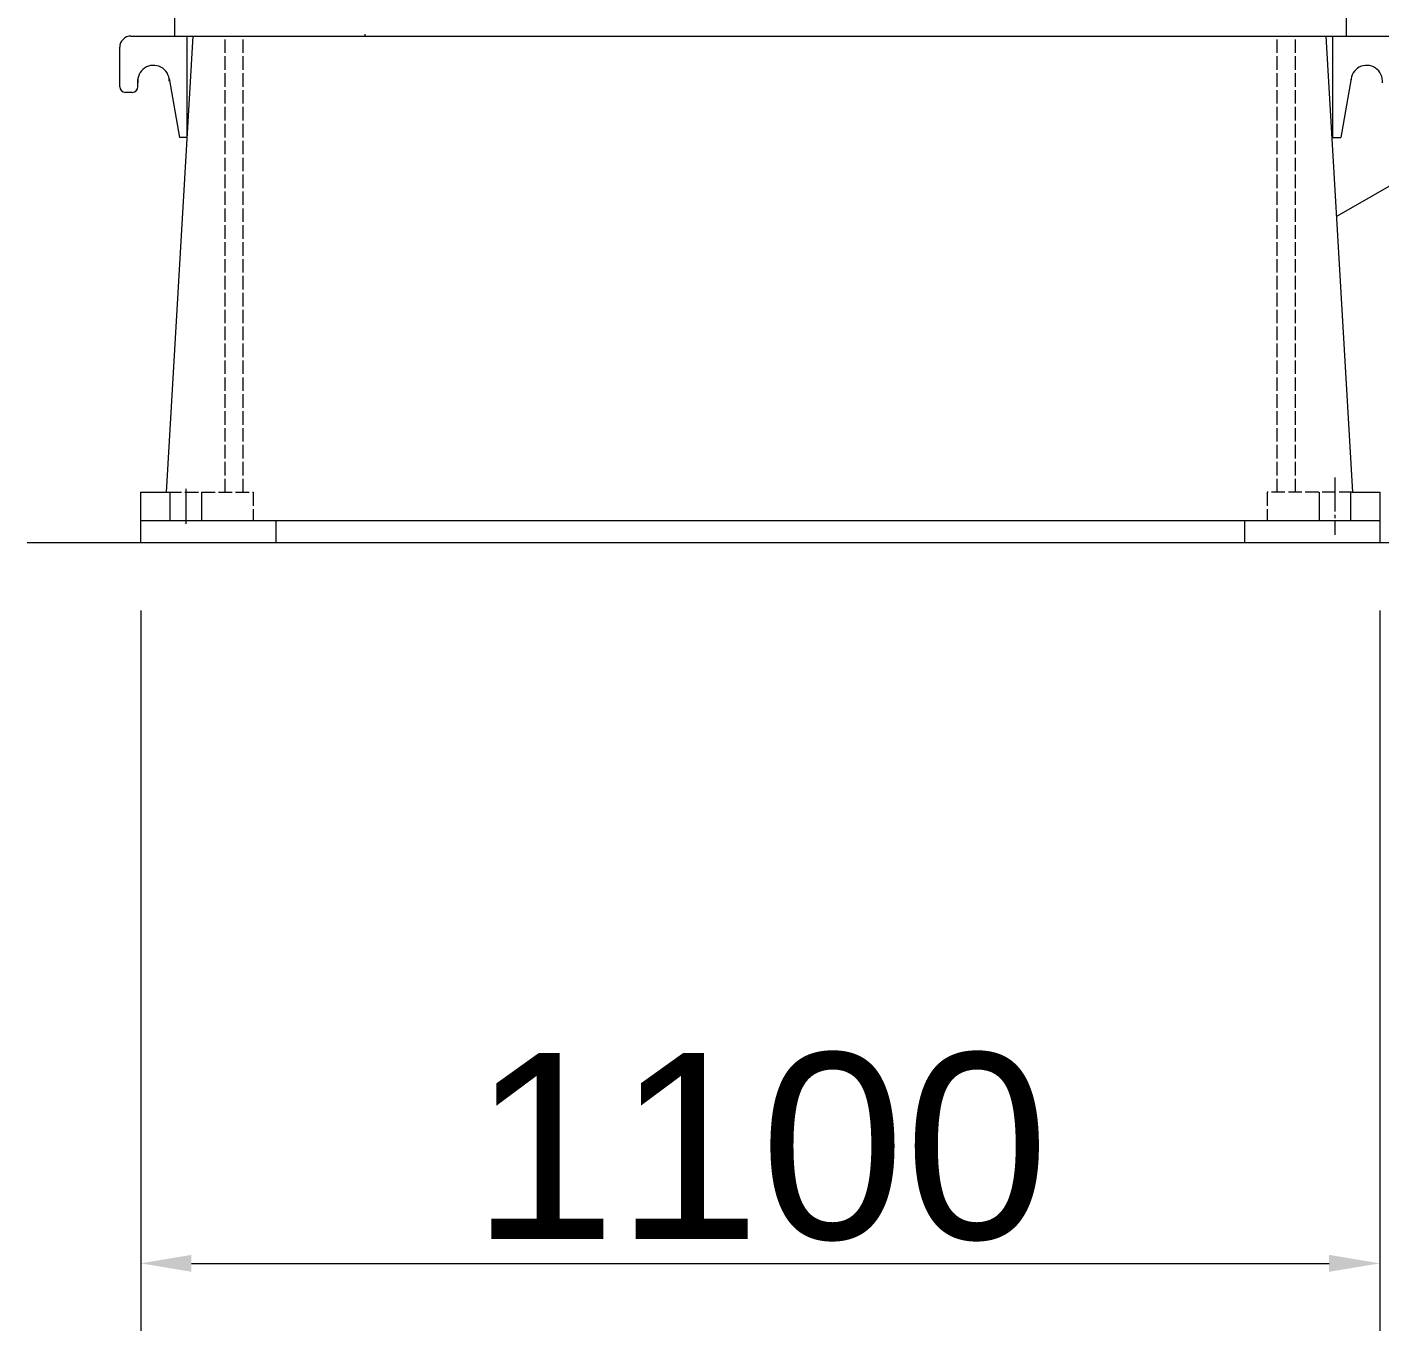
# Model space of a CAD drawing. Header units: millimetres. Extents: x -1 to 671026, y 1 to 511259.
# Drawn here: x 146335 to 176839, y 66951 to 96350 of the extents above; entities that cross this region are included whole.
import ezdxf

# ---------------------------------------------------------------- set-up
doc = ezdxf.new("R2010")
doc.units = ezdxf.units.MM
doc.header["$LTSCALE"] = 25.4
for name, pattern in [('ACAD_ISO02W100', [15, 12, -3]), ('CENTER', [50.8, 31.75, -6.35, 6.35, -6.35]), ('EB_DASHDOT', [39, 30, -3, 3, -3])]:
    doc.linetypes.add(name, pattern=pattern)
doc.layers.get('Defpoints').update_dxf_attribs({"lineweight": 5})
for name, color, linetype, lineweight in [('CAXA0', 7, 'Continuous', 5), ('CAXA1', 5, 'CENTER', 5), ('CAXA中心线层', 5, 'CENTER', 5)]:
    doc.layers.add(name, color=color, linetype=linetype, lineweight=lineweight)
doc.styles.add('Roman', font='arial.ttf')
doc.styles.get("Standard").update_dxf_attribs({"font": 'arial.ttf'})
doc.dimstyles.new('ISO-25', dxfattribs={"dimscale": 30, "dimtxt": 38.1, "dimasz": 38.1, "dimexe": 50.8, "dimexo": 50.8, "dimgap": 15.875, "dimtad": 1, "dimtih": 1, "dimtoh": 1, "dimdec": 1, "dimlfac": 0.03937, "dimdsep": 46, "dimtxsty": 'Standard', "dimcen": 63.5, "dimclrd": 7, "dimclre": 7, "dimclrt": 7, "dimadec": 0, "dimazin": 0, "dimtfac": 1, "dimtdec": 1, "dimtmove": 0, "dimatfit": 3, "dimfxl": 25.4, "dimlwd": 5, "dimlwe": 5, "dimarcsym": 0})

# ---------------------------------------------------------------- blocks, each defined once
blk = doc.blocks.new('*D7')
at = {"color": 7, "linetype": 'Continuous', "lineweight": 5, "transparency": 16777216}
for p, q in [((148897, 83194), (148897, 66951)), ((176837, 83194), (176837, 66951)), ((150040, 68475), (175694, 68475))]:
    blk.add_line(p, q, dxfattribs=at)
at = {"color": 7, "transparency": 16777216}
for points in [[(150040, 68666), (150040, 68285), (148897, 68475)], [(175694, 68666), (175694, 68285), (176837, 68475)]]:
    blk.add_solid(points, dxfattribs=at)
at = {"layer": 'Defpoints', "color": 0, "transparency": 16777216}
for p in [(148897, 84718), (176837, 84718), (176837, 68475)]:
    blk.add_point(p, dxfattribs=at)
at = {"color": 7, "lineweight": 5, "transparency": 16777216, "insert": (162867, 71091), "char_height": 4191, "attachment_point": 5, "style": 'Roman'}
blk.add_mtext('1100', dxfattribs=at)

msp = doc.modelspace()

# ---------------------------------------------------------------- linework, layer by layer
at = {"color": 7, "linetype": 'ACAD_ISO02W100', "lineweight": 5}
for p, q in [((150801.6, 85860.97), (150801.6, 96147.96)), ((151208, 85860.97), (151208, 96147.96)), ((174525.21, 85860.97), (174525.21, 96147.96)), ((174931.61, 85860.97), (174931.61, 96147.96)), ((149511.58, 85860.97), (151436.6, 85860.97)), ((151436.6, 85860.97), (151436.6, 85225.97)), ((174296.61, 85860.97), (174296.61, 85225.97)), ((176221.64, 85860.97), (174296.61, 85860.97))]:
    msp.add_line(p, q, dxfattribs=at)
at = {"color": 7, "lineweight": 5}
for p, q in [((182436.34, 95873.82), (175857.72, 92075.65)), ((148896.6, 85225.97), (148896.6, 84717.97)), ((151944.6, 85225.97), (151944.6, 84717.97)), ((173788.61, 85225.97), (173788.61, 84717.97)), ((176836.61, 85225.97), (176836.61, 84717.97))]:
    msp.add_line(p, q, dxfattribs=at)
at = {"layer": 'CAXA0', "color": 7, "lineweight": 5}
for p, q in [((149658.6, 96782.98), (149658.6, 96147.96)), ((176074.6, 96782.98), (176074.6, 96147.96)), ((148678.3, 96147.14), (176074.6, 96147.96)), ((150075.87, 96147.96), (149473.48, 85860.97)), ((149948.3, 93861.14), (149948.3, 96147.14)), ((175619.25, 96147.97), (176221.64, 85860.97)), ((175777.89, 93861.14), (175777.89, 96147.14)), ((175962.84, 96147.96), (177047.89, 96147.96)), ((148424.3, 95004.14), (148424.3, 95893.14)), ((149536.5, 95192.89), (149771.32, 93861.14)), ((176189.7, 95192.89), (175954.87, 93861.14)), ((148705.77, 94877.14), (148551.3, 94877.14)), ((148832.77, 95004.14), (148832.77, 95169.48)), ((149948.3, 93861.14), (149771.32, 93861.14)), ((175777.89, 93861.14), (175954.87, 93861.14)), ((148896.6, 85860.97), (149511.58, 85860.97)), ((148896.6, 85860.97), (148896.6, 85225.97)), ((176221.64, 85860.97), (176836.61, 85860.97)), ((176836.61, 85860.97), (176836.61, 85225.97)), ((148896.6, 85225.97), (176836.61, 85225.97))]:
    msp.add_line(p, q, dxfattribs=at)
at = {"layer": 'CAXA0', "color": 7, "linetype": 'Continuous', "lineweight": 5}
msp.add_line((179861.93, 84717.98), (146335.17, 84717.98), dxfattribs=at)
at = {"layer": 'CAXA0', "color": 7, "lineweight": 5}
for centre, radius, start, end in [((148678.3, 95893.14), 254, 90, 180), ((149186.3, 95131.14), 355.6, 0, 186.188435), ((176539.89, 95131.14), 355.6, 353.811565, 180), ((148551.3, 95004.14), 127, 180, 270), ((148705.77, 95004.14), 127, 270, 0)]:
    msp.add_arc(centre, radius, start, end, dxfattribs=at)
at = {"layer": 'CAXA1', "linetype": 'CENTER', "lineweight": 5, "ltscale": 3}
msp.add_line((153953.73, 102965.21), (153953.73, 96147.96), dxfattribs=at)
at = {"layer": 'CAXA中心线层', "linetype": 'EB_DASHDOT', "lineweight": 5}
msp.add_line((175820.61, 86191.64), (175820.61, 84898.13), dxfattribs=at)
at = {"layer": 'CAXA中心线层', "color": 0, "lineweight": 5}
for p, q in [((149557, 85860.97), (149557, 85225.97)), ((150268.2, 85860.97), (150268.2, 85225.97)), ((175465.01, 85860.97), (175465.01, 85225.97)), ((176176.21, 85860.97), (176176.21, 85225.97))]:
    msp.add_line(p, q, dxfattribs=at)
at = {"layer": 'CAXA中心线层', "lineweight": 5}
msp.add_line((149912.6, 85937.17), (149912.6, 85149.77), dxfattribs=at)

# ---------------------------------------------------------------- dimensions: what is measured, and where the dimension line sits
at = {"color": 7, "lineweight": 5}
dim = msp.add_linear_dim(base=(176836.61, 68475.02), p1=(148896.6, 84717.98), p2=(176836.61, 84717.98), dimstyle='ISO-25', override={"dimscale": 30, "dimtxt": 139.7, "dimpost": '\\X', "dimtxsty": 'Roman', "dimtmove": 1}, dxfattribs=at)
dim.commit()
dim.dimension.update_dxf_attribs({"geometry": '*D7', "text_midpoint": (162866.61, 71091.08)})

doc.saveas('drawing.dxf')
